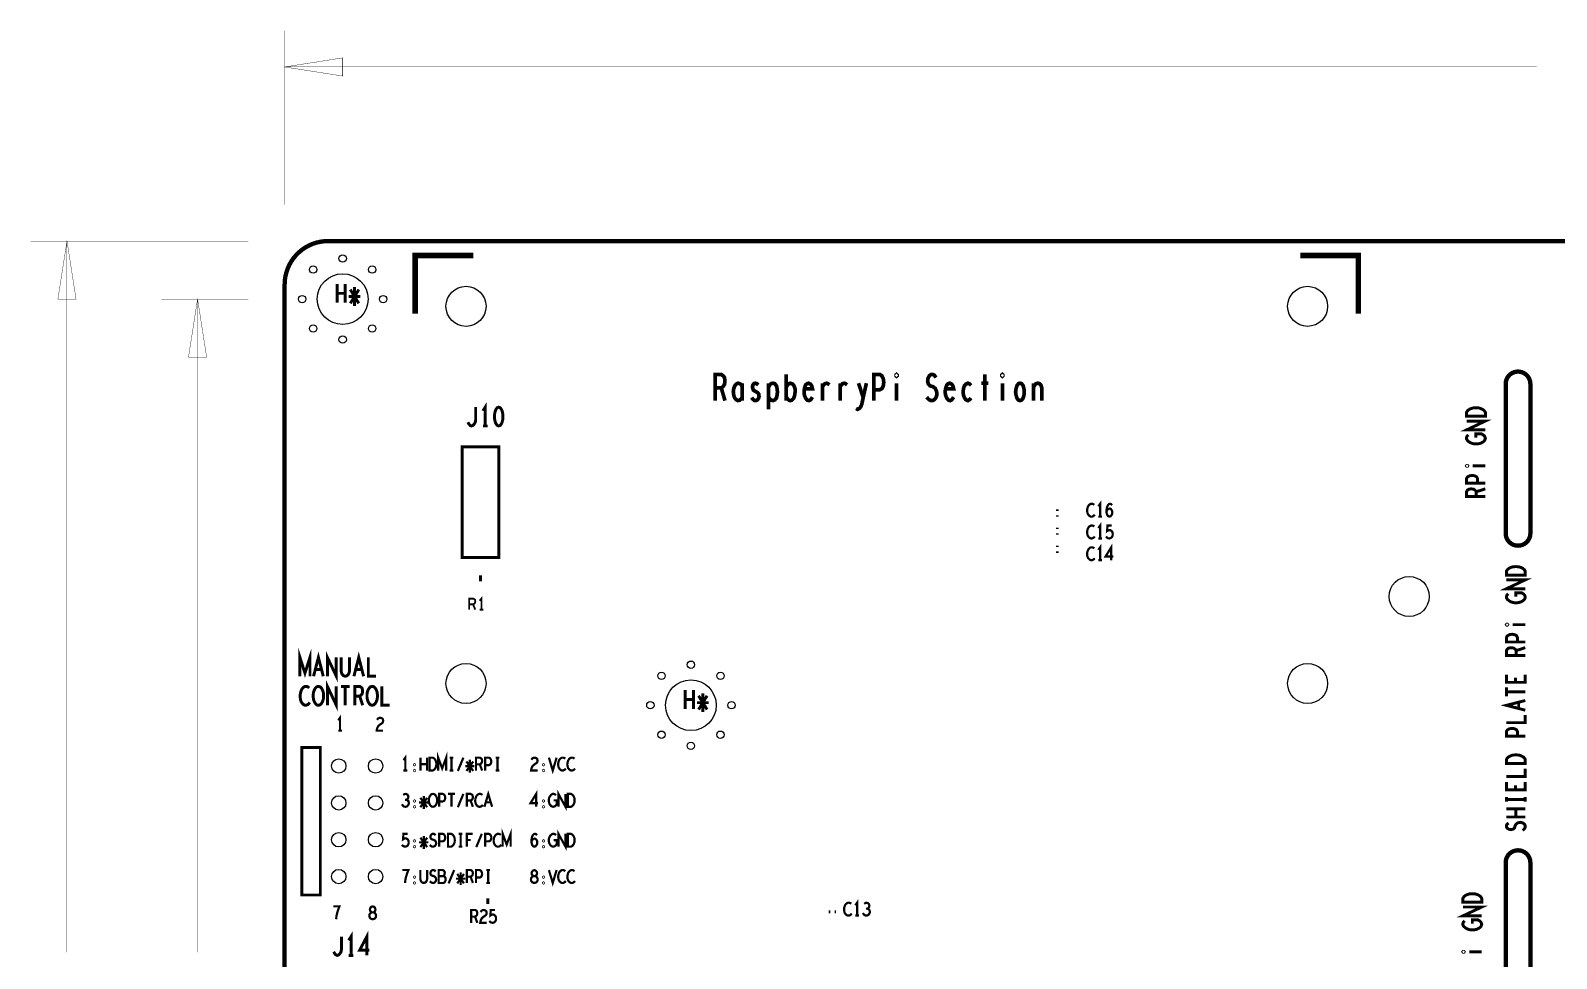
# Model space of a CAD drawing. Extents: x -18 to 278, y -8 to 113.
# Drawn here: x -17.5 to 87.7, y 48.5 to 112.5 of the extents above; entities that cross this region are included whole.
import ezdxf

# ---------------------------------------------------------------- set-up
doc = ezdxf.new("R2010")
doc.units = 0
doc.layers.get('0').update_dxf_attribs({"linetype": 'CONTINUOUS'})
for name, color, linetype in [('BOARD_ART', 7, 'CONTINUOUS'), ('DIMENSION_ART', 2, 'CONTINUOUS'), ('SILK_TOP_ART', 10, 'CONTINUOUS'), ('STATIONPIPRO-1-2_DRL', 12, 'CONTINUOUS')]:
    doc.layers.add(name, color=color, linetype=linetype)

# ---------------------------------------------------------------- blocks, each defined once
blk = doc.blocks.new('ROUND_64')
blk.add_circle((0, 0), 0.254)
blk = doc.blocks.new('ROUND_80')
blk.add_circle((0, 0), 0.495)
blk = doc.blocks.new('ROUND_82')
blk.add_circle((0, 0), 1.75)
blk = doc.blocks.new('ROUND_7')
blk.add_circle((0, 0), 1.38)

msp = doc.modelspace()

# ---------------------------------------------------------------- linework, layer by layer
at = {"layer": 'BOARD_ART', "const_width": 0.3}
for points in [[(3, 98, 0.4142136), (0, 95)], [(85, 89, 0.4142136), (84.15, 88.15)], [(85.85, 88.15, 0.4142136), (85, 89)], [(84.15, 77.85, 0.4142136), (85, 77)], [(85, 77, 0.4142136), (85.85, 77.85)], [(85, 56, 0.4142136), (84.15, 55.15)], [(85.85, 55.15, 0.4142136), (85, 56)]]:
    msp.add_lwpolyline(points, format="xyb", dxfattribs=at)
for points in [[(184, 98), (3, 98)], [(0, 95), (0, 3)], [(84.15, 88.15), (84.15, 77.85)], [(85.85, 77.85), (85.85, 88.15)], [(84.15, 55.15), (84.15, 44.85)], [(85.85, 44.85), (85.85, 55.15)]]:
    msp.add_lwpolyline(points, dxfattribs=at)
at = {"layer": 'DIMENSION_ART', "const_width": 0.0254}
for points in [[(0, 100.5), (0, 112.5)], [(4, 110.625), (0, 110), (4, 109.375), (4, 110.625)], [(86.2881, 110), (0, 110)], [(-2.5, 98), (-17.5, 98)], [(-14.375, 94), (-15, 98), (-15.625, 94), (-14.375, 94)], [(-15, 48.9687), (-15, 98)], [(-2.5, 94), (-8.5, 94)], [(-5.375, 90), (-6, 94), (-6.625, 90), (-5.375, 90)], [(-6, 48.9687), (-6, 94)]]:
    msp.add_lwpolyline(points, dxfattribs=at)
at = {"layer": 'SILK_TOP_ART'}
for points, const_width in [([(13, 97), (9, 97), (9, 93)], 0.38), ([(74, 93), (74, 97), (70, 97)], 0.38), ([(3.612, 93.746), (3.612, 95.046)], 0.2032), ([(4.172, 95.046), (4.172, 93.746)], 0.2032), ([(4.5257, 93.7027), (5.1123, 94.656)], 0.2032), ([(5.1123, 93.7027), (4.5257, 94.656)], 0.2032), ([(4.819, 94.8293), (4.819, 93.5293)], 0.2032), ([(4.172, 94.396), (3.612, 94.396)], 0.2032), ([(4.419, 94.1793), (5.219, 94.1793)], 0.2032), ([(29.6693, 87), (29.6693, 88.8), (30.0927, 88.8), (30.2281, 88.71), (30.3128, 88.59), (30.3467, 88.35), (30.3128, 88.11), (30.2112, 87.96), (30.0927, 87.87), (29.6693, 87.87)], 0.254), ([(34.5672, 87), (34.5672, 88.8)], 0.254), ([(40.6133, 87), (40.6133, 88.8), (41.0197, 88.8), (41.1552, 88.71), (41.2568, 88.5), (41.2907, 88.26), (41.2568, 88.02), (41.1721, 87.84), (41.0197, 87.7499), (40.6133, 87.7499)], 0.254), ([(42.168, 88.68), (42.1341, 88.71), (42.1341, 88.77), (42.168, 88.8), (42.2019, 88.77), (42.2019, 88.71), (42.168, 88.68)], 0.254), ([(44.2444, 87.2399), (44.3799, 87.09), (44.5323, 87), (44.6677, 87), (44.8032, 87.09), (44.9048, 87.2399), (44.9556, 87.45), (44.9217, 87.66), (44.8371, 87.84), (44.6847, 87.96), (44.4815, 88.02), (44.3629, 88.14), (44.3121, 88.35), (44.346, 88.56), (44.4307, 88.71), (44.5492, 88.8), (44.6677, 88.8), (44.7863, 88.74), (44.8879, 88.59)], 0.254), ([(48.248, 88.8), (48.248, 87)], 0.254), ([(49.464, 88.68), (49.4301, 88.71), (49.4301, 88.77), (49.464, 88.8), (49.4979, 88.77), (49.4979, 88.71), (49.464, 88.68)], 0.254), ([(30.0927, 87.87), (30.3467, 87)], 0.254), ([(31.5288, 87.99), (31.4611, 88.11), (31.3595, 88.17), (31.2409, 88.2), (31.1224, 88.14), (31.0208, 88.02), (30.953, 87.84), (30.9192, 87.6), (30.953, 87.36), (31.0208, 87.18), (31.1224, 87.06), (31.2409, 87), (31.3595, 87.03), (31.4611, 87.12), (31.5288, 87.2399)], 0.254), ([(31.5288, 87), (31.5288, 88.2)], 0.254), ([(32.186, 87.21), (32.2707, 87.09), (32.3892, 87), (32.4908, 87), (32.5924, 87.06), (32.6601, 87.15), (32.694, 87.2699), (32.6771, 87.45), (32.6093, 87.54), (32.3045, 87.72), (32.2368, 87.93), (32.2707, 88.08), (32.3384, 88.17), (32.44, 88.2), (32.5416, 88.17), (32.6432, 88.08)], 0.254), ([(33.3512, 87.93), (33.4359, 88.08), (33.5205, 88.17), (33.656, 88.2), (33.7745, 88.17), (33.8931, 88.02), (33.9439, 87.81), (33.9608, 87.6), (33.9439, 87.39), (33.8931, 87.18), (33.7915, 87.06), (33.656, 87), (33.5375, 87.03), (33.4189, 87.12), (33.3512, 87.2399)], 0.254), ([(33.3512, 86.4), (33.3512, 88.2)], 0.254), ([(34.5672, 87.9), (34.6519, 88.08), (34.7535, 88.17), (34.8551, 88.2), (35.0075, 88.14), (35.1091, 88.02), (35.1768, 87.81), (35.1768, 87.57), (35.1429, 87.33), (35.0752, 87.15), (34.9567, 87.03), (34.8551, 87), (34.7535, 87.03), (34.6519, 87.12), (34.5672, 87.2699)], 0.254), ([(35.834, 87.81), (36.3759, 87.81), (36.3251, 88.02), (36.2404, 88.14), (36.1219, 88.2), (36.0033, 88.17), (35.9017, 88.08), (35.834, 87.87), (35.8001, 87.69), (35.8001, 87.51), (35.834, 87.33), (35.9187, 87.15), (36.0203, 87.03), (36.1388, 87), (36.2573, 87.06), (36.3759, 87.2399)], 0.254), ([(37.0669, 87.96), (37.1516, 88.08), (37.2363, 88.17), (37.3548, 88.2), (37.4395, 88.17), (37.5411, 88.08)], 0.254), ([(37.0669, 87), (37.0669, 88.2)], 0.254), ([(38.2829, 87.96), (38.3676, 88.08), (38.4523, 88.17), (38.5708, 88.2), (38.6555, 88.17), (38.7571, 88.08)], 0.254), ([(38.2829, 87), (38.2829, 88.2)], 0.254), ([(39.3804, 86.46), (39.482, 86.4), (39.6175, 86.46), (39.7021, 86.58), (39.7699, 86.73), (39.8715, 87.21), (40.0916, 88.2)], 0.254), ([(39.5497, 88.2), (39.8715, 87.21)], 0.254), ([(42.168, 88.2), (42.168, 87)], 0.254), ([(45.562, 87.81), (46.1039, 87.81), (46.0531, 88.02), (45.9684, 88.14), (45.8499, 88.2), (45.7313, 88.17), (45.6297, 88.08), (45.562, 87.87), (45.5281, 87.69), (45.5281, 87.51), (45.562, 87.33), (45.6467, 87.15), (45.7483, 87.03), (45.8668, 87), (45.9853, 87.06), (46.1039, 87.2399)], 0.254), ([(47.3029, 88.05), (47.1844, 88.17), (47.0828, 88.2), (46.9473, 88.14), (46.8457, 88.02), (46.778, 87.81), (46.761, 87.6), (46.778, 87.39), (46.8457, 87.21), (46.9473, 87.06), (47.0828, 87), (47.2013, 87.06), (47.3029, 87.18)], 0.254), ([(48.0109, 88.2), (48.4851, 88.2)], 0.254), ([(49.464, 88.2), (49.464, 87)], 0.254), ([(50.68, 87), (50.5784, 87.03), (50.4768, 87.15), (50.409, 87.36), (50.3752, 87.6), (50.409, 87.84), (50.4768, 88.05), (50.5784, 88.17), (50.68, 88.2), (50.7816, 88.17), (50.8832, 88.05), (50.9509, 87.84), (50.9679, 87.6), (50.9509, 87.36), (50.8832, 87.15), (50.7816, 87.03), (50.68, 87)], 0.254), ([(51.6081, 87.9), (51.6759, 88.05), (51.7775, 88.17), (51.9129, 88.2), (52.0315, 88.17), (52.1331, 88.05), (52.1839, 87.84), (52.1839, 87)], 0.254), ([(51.6081, 87), (51.6081, 88.2)], 0.254), ([(12.6333, 85.51), (12.7, 85.38), (12.78, 85.2933), (12.8733, 85.25), (12.98, 85.2933), (13.06, 85.38), (13.14, 85.51), (13.1667, 85.6833), (13.1667, 86.55)], 0.2032), ([(13.827, 85.25), (13.827, 86.55), (13.667, 86.29)], 0.2032), ([(14.754, 86.55), (14.6473, 86.5067), (14.5673, 86.3983), (14.514, 86.2684), (14.474, 86.095), (14.4607, 85.9), (14.474, 85.705), (14.514, 85.5316), (14.5673, 85.4016), (14.6473, 85.2933), (14.754, 85.25), (14.8607, 85.2933), (14.9407, 85.4016), (14.994, 85.5316), (15.034, 85.705), (15.0473, 85.9), (15.034, 86.095), (14.994, 86.2684), (14.9407, 86.3983), (14.8607, 86.5067), (14.754, 86.55)], 0.2032), ([(82.75, 85.9187), (81.45, 85.9187), (81.45, 86.1853), (81.515, 86.292), (81.6017, 86.372), (81.7316, 86.4387), (81.8834, 86.492), (82.1, 86.5053), (82.3167, 86.492), (82.4684, 86.4387), (82.5984, 86.372), (82.685, 86.292), (82.75, 86.1853), (82.75, 85.9187)], 0.2032), ([(13.667, 85.25), (13.987, 85.25)], 0.2032), ([(82.75, 84.9783), (81.45, 84.9783), (82.75, 85.5917), (81.45, 85.5917)], 0.2032), ([(82.1, 84.438), (82.1, 84.7047), (82.49, 84.7047), (82.62, 84.6247), (82.7067, 84.5313), (82.75, 84.398), (82.7067, 84.2647), (82.62, 84.1713), (82.49, 84.0913), (82.3383, 84.038), (82.165, 84.0113), (82.0133, 84.0113), (81.8834, 84.038), (81.7316, 84.0913), (81.6017, 84.1713), (81.515, 84.2513), (81.45, 84.358), (81.45, 84.4513), (81.4933, 84.558), (81.58, 84.638)], 0.2032), ([(12.23, 76.19), (14.77, 76.19), (14.77, 83.81), (12.23, 83.81), (12.23, 76.19)], 0.2032), ([(81.5367, 82.504), (81.515, 82.4773), (81.4717, 82.4773), (81.45, 82.504), (81.4717, 82.5307), (81.515, 82.5307), (81.5367, 82.504)], 0.2032), ([(81.8834, 82.504), (82.75, 82.504)], 0.2032), ([(82.75, 81.3103), (81.45, 81.3103), (81.45, 81.6303), (81.515, 81.737), (81.6667, 81.817), (81.84, 81.8437), (82.0133, 81.817), (82.1433, 81.7503), (82.2084, 81.6303), (82.2084, 81.3103)], 0.2032), ([(82.75, 80.3833), (81.45, 80.3833), (81.45, 80.7167), (81.515, 80.8233), (81.6017, 80.89), (81.775, 80.9167), (81.9483, 80.89), (82.0567, 80.81), (82.1217, 80.7167), (82.1217, 80.3833)], 0.2032), ([(82.1217, 80.7167), (82.75, 80.9167)], 0.2032), ([(55.8003, 79.8149), (55.7368, 79.8594), (55.6628, 79.889), (55.5781, 79.889), (55.4828, 79.8445), (55.4088, 79.7705), (55.3558, 79.6816), (55.3135, 79.5334), (55.3029, 79.4), (55.3241, 79.2667), (55.3558, 79.1778), (55.4193, 79.0889), (55.4934, 79.0296), (55.5675, 79), (55.6416, 79), (55.7157, 79.0296), (55.7792, 79.0741), (55.8321, 79.1333)], 0.1524), ([(56.2025, 79), (56.2025, 79.889), (56.0755, 79.7112)], 0.1524), ([(56.6364, 79.3704), (56.7105, 79.4741), (56.774, 79.5334), (56.8587, 79.563), (56.9328, 79.5334), (56.9857, 79.4741), (57.028, 79.3852), (57.0386, 79.2815), (57.028, 79.1926), (56.9857, 79.1037), (56.9222, 79.0296), (56.8481, 79), (56.7634, 79.0296), (56.6893, 79.1185), (56.647, 79.2519), (56.6364, 79.4), (56.6576, 79.5926), (56.6893, 79.6964), (56.7422, 79.8001), (56.8163, 79.8742), (56.8904, 79.889), (56.9645, 79.8594), (57.0174, 79.7853)], 0.1524), ([(53.25, 79.4), (53.25, 79.5)], 0.2032), ([(53.25, 79), (53.25, 79.1)], 0.2032), ([(56.0755, 79), (56.3295, 79)], 0.1524), ([(53.25, 78.15), (53.25, 78.25)], 0.2032), ([(53.25, 77.75), (53.25, 77.85)], 0.2032), ([(55.8003, 78.3149), (55.7368, 78.3594), (55.6628, 78.389), (55.5781, 78.389), (55.4828, 78.3445), (55.4088, 78.2705), (55.3558, 78.1816), (55.3135, 78.0334), (55.3029, 77.9), (55.3241, 77.7667), (55.3558, 77.6778), (55.4193, 77.5889), (55.4934, 77.5296), (55.5675, 77.5), (55.6416, 77.5), (55.7157, 77.5296), (55.7792, 77.5741), (55.8321, 77.6333)], 0.1524), ([(56.2025, 77.5), (56.2025, 78.389), (56.0755, 78.2112)], 0.1524), ([(56.6047, 77.6333), (56.6682, 77.5593), (56.7422, 77.5148), (56.8375, 77.5), (56.9328, 77.5296), (57.0068, 77.5889), (57.0598, 77.6926), (57.0703, 77.8111), (57.0492, 77.9297), (56.9962, 78.0038), (56.9222, 78.063), (56.8481, 78.0778), (56.774, 78.063), (56.6788, 78.0038), (56.7105, 78.389), (56.9962, 78.389)], 0.1524), ([(53.25, 76.9), (53.25, 77)], 0.2032), ([(55.8003, 76.8149), (55.7368, 76.8594), (55.6628, 76.889), (55.5781, 76.889), (55.4828, 76.8445), (55.4088, 76.7705), (55.3558, 76.6816), (55.3135, 76.5334), (55.3029, 76.4), (55.3241, 76.2667), (55.3558, 76.1778), (55.4193, 76.0889), (55.4934, 76.0296), (55.5675, 76), (55.6416, 76), (55.7157, 76.0296), (55.7792, 76.0741), (55.8321, 76.1333)], 0.1524), ([(56.0755, 77.5), (56.3295, 77.5)], 0.1524), ([(56.2025, 76), (56.2025, 76.889), (56.0755, 76.7112)], 0.1524), ([(56.9645, 76), (56.9645, 76.889), (56.5729, 76.2519), (57.1021, 76.2519)], 0.1524), ([(53.25, 76.5), (53.25, 76.6)], 0.2032), ([(56.0755, 76), (56.3295, 76)], 0.1524), ([(13.5, 74.95), (13.5, 74.55)], 0.2032), ([(85.5, 74.0293), (84.2, 74.0293), (85.5, 74.6427), (84.2, 74.6427)], 0.2032), ([(85.5, 74.9697), (84.2, 74.9697), (84.2, 75.2363), (84.265, 75.343), (84.3517, 75.423), (84.4816, 75.4897), (84.6334, 75.543), (84.85, 75.5563), (85.0667, 75.543), (85.2184, 75.4897), (85.3484, 75.423), (85.435, 75.343), (85.5, 75.2363), (85.5, 74.9697)], 0.2032), ([(84.85, 73.489), (84.85, 73.7557), (85.24, 73.7557), (85.37, 73.6757), (85.4567, 73.5823), (85.5, 73.449), (85.4567, 73.3157), (85.37, 73.2223), (85.24, 73.1423), (85.0883, 73.089), (84.915, 73.0623), (84.7633, 73.0623), (84.6334, 73.089), (84.4816, 73.1423), (84.3517, 73.2223), (84.265, 73.3023), (84.2, 73.409), (84.2, 73.5023), (84.2433, 73.609), (84.33, 73.689)], 0.2032), ([(12.7168, 72.591), (12.7168, 73.353), (12.9814, 73.353), (13.0661, 73.3149), (13.119, 73.2641), (13.1402, 73.1625), (13.119, 73.0609), (13.0555, 72.9974), (12.9814, 72.9593), (12.7168, 72.9593)], 0.127), ([(12.9814, 72.9593), (13.1402, 72.591)], 0.127), ([(13.5635, 72.591), (13.5635, 73.353), (13.4365, 73.2006)], 0.127), ([(13.4365, 72.591), (13.6905, 72.591)], 0.127), ([(84.2867, 71.555), (84.265, 71.5283), (84.2217, 71.5283), (84.2, 71.555), (84.2217, 71.5817), (84.265, 71.5817), (84.2867, 71.555)], 0.2032), ([(84.6334, 71.555), (85.5, 71.555)], 0.2032), ([(85.5, 70.3613), (84.2, 70.3613), (84.2, 70.6813), (84.265, 70.788), (84.4167, 70.868), (84.59, 70.8947), (84.7633, 70.868), (84.8933, 70.8013), (84.9584, 70.6813), (84.9584, 70.3613)], 0.2032), ([(1.0533, 68), (1.0533, 69.3), (1.4, 68.2167), (1.7467, 69.3), (1.7467, 68)], 0.2032), ([(1.9937, 68), (2.327, 69.3), (2.6603, 68)], 0.2032), ([(2.9473, 68), (2.9473, 69.3), (3.5607, 68), (3.5607, 69.3)], 0.2032), ([(4.7747, 68), (5.108, 69.3), (5.4413, 68)], 0.2032), ([(85.5, 69.4343), (84.2, 69.4343), (84.2, 69.7677), (84.265, 69.8743), (84.3517, 69.941), (84.525, 69.9677), (84.6983, 69.941), (84.8067, 69.861), (84.8717, 69.7677), (84.8717, 69.4343)], 0.2032), ([(84.8717, 69.7677), (85.5, 69.9677)], 0.2032), ([(2.5403, 68.455), (2.1137, 68.455)], 0.2032), ([(3.8877, 69.3), (3.8877, 68.3683), (3.941, 68.1733), (4.0477, 68.0433), (4.181, 68), (4.3143, 68.0433), (4.421, 68.1733), (4.4743, 68.3683), (4.4743, 69.3)], 0.2032), ([(5.3213, 68.455), (4.8947, 68.455)], 0.2032), ([(5.7683, 69.3), (5.7683, 68), (6.3017, 68)], 0.2032), ([(1.6933, 67.1917), (1.6133, 67.2567), (1.52, 67.3), (1.4133, 67.3), (1.2933, 67.235), (1.2, 67.1267), (1.1333, 66.9967), (1.08, 66.78), (1.0667, 66.585), (1.0933, 66.39), (1.1333, 66.26), (1.2133, 66.13), (1.3067, 66.0433), (1.4, 66), (1.4933, 66), (1.5867, 66.0433), (1.6667, 66.1083), (1.7333, 66.195)], 0.2032), ([(2.327, 66), (2.2203, 66.0217), (2.127, 66.1083), (2.047, 66.2383), (1.9937, 66.39), (1.967, 66.5633), (1.967, 66.7367), (1.9937, 66.91), (2.047, 67.0617), (2.127, 67.1917), (2.2203, 67.2783), (2.327, 67.3), (2.4337, 67.2783), (2.527, 67.1917), (2.607, 67.0617), (2.6603, 66.91), (2.687, 66.7367), (2.687, 66.5633), (2.6603, 66.39), (2.607, 66.2383), (2.527, 66.1083), (2.4337, 66.0217), (2.327, 66)], 0.2032), ([(2.9473, 66), (2.9473, 67.3), (3.5607, 66), (3.5607, 67.3)], 0.2032), ([(3.8743, 67.3), (4.4877, 67.3)], 0.2032), ([(4.181, 67.3), (4.181, 66)], 0.2032), ([(4.8413, 66), (4.8413, 67.3), (5.1747, 67.3), (5.2813, 67.235), (5.348, 67.1483), (5.3747, 66.975), (5.348, 66.8017), (5.268, 66.6933), (5.1747, 66.6283), (4.8413, 66.6283)], 0.2032), ([(6.035, 66), (5.9283, 66.0217), (5.835, 66.1083), (5.755, 66.2383), (5.7017, 66.39), (5.675, 66.5633), (5.675, 66.7367), (5.7017, 66.91), (5.755, 67.0617), (5.835, 67.1917), (5.9283, 67.2783), (6.035, 67.3), (6.1417, 67.2783), (6.235, 67.1917), (6.315, 67.0617), (6.3683, 66.91), (6.395, 66.7367), (6.395, 66.5633), (6.3683, 66.39), (6.315, 66.2383), (6.235, 66.1083), (6.1417, 66.0217), (6.035, 66)], 0.2032), ([(6.6953, 67.3), (6.6953, 66), (7.2287, 66)], 0.2032), ([(85.5, 68.1137), (85.5, 67.5803), (84.2, 67.5803), (84.2, 68.1137)], 0.2032), ([(84.2, 66.6133), (84.2, 67.2267)], 0.2032), ([(84.8283, 67.9003), (84.8283, 67.5803)], 0.2032), ([(5.1747, 66.6283), (5.3747, 66)], 0.2032), ([(27.612, 65.746), (27.612, 67.046)], 0.2032), ([(28.172, 66.396), (27.612, 66.396)], 0.2032), ([(28.172, 67.046), (28.172, 65.746)], 0.2032), ([(28.419, 66.1793), (29.219, 66.1793)], 0.2032), ([(28.5257, 65.7027), (29.1123, 66.656)], 0.2032), ([(29.1123, 65.7027), (28.5257, 66.656)], 0.2032), ([(28.819, 66.8293), (28.819, 65.5293)], 0.2032), ([(85.5, 65.6597), (84.2, 65.993), (85.5, 66.3263)], 0.2032), ([(84.2, 66.92), (85.5, 66.92)], 0.2032), ([(85.045, 66.2063), (85.045, 65.7797)], 0.2032), ([(3.8175, 64.25), (3.8175, 65.139), (3.6905, 64.9612)], 0.1524), ([(6.3664, 64.9908), (6.4299, 65.0797), (6.504, 65.1242), (6.5887, 65.139), (6.6945, 65.1094), (6.7686, 65.0353), (6.7898, 64.9464), (6.7792, 64.8575), (6.7368, 64.7834), (6.5252, 64.6352), (6.4299, 64.5315), (6.3664, 64.3833), (6.3452, 64.25), (6.7898, 64.25)], 0.1524), ([(84.2, 64.7993), (85.5, 64.7993), (85.5, 65.3327)], 0.2032), ([(3.6905, 64.25), (3.9445, 64.25)], 0.1524), ([(85.5, 63.8723), (84.2, 63.8723), (84.2, 64.1923), (84.265, 64.299), (84.4167, 64.379), (84.59, 64.4057), (84.7633, 64.379), (84.8933, 64.3123), (84.9584, 64.1923), (84.9584, 63.8723)], 0.2032), ([(1.19, 52.92), (2.46, 52.92), (2.46, 63.08), (1.19, 63.08), (1.19, 52.92)], 0.2032), ([(8.3175, 61.5), (8.3175, 62.389), (8.1905, 62.2112)], 0.1524), ([(9.3652, 61.5), (9.3652, 62.389)], 0.1524), ([(9.8098, 62.389), (9.8098, 61.5)], 0.1524), ([(9.9897, 61.5), (9.9897, 62.389), (10.2013, 62.389), (10.286, 62.3445), (10.3495, 62.2853), (10.4024, 62.1964), (10.4448, 62.0926), (10.4553, 61.9445), (10.4448, 61.7963), (10.4024, 61.6926), (10.3495, 61.6037), (10.286, 61.5444), (10.2013, 61.5), (9.9897, 61.5)], 0.1524), ([(10.5823, 61.5), (10.5823, 62.389), (10.8575, 61.6482), (11.1327, 62.389), (11.1327, 61.5)], 0.1524), ([(11.3655, 62.389), (11.6195, 62.389)], 0.1524), ([(11.4925, 62.389), (11.4925, 61.5)], 0.1524), ([(11.937, 61.4704), (12.318, 62.389)], 0.1524), ([(12.5297, 61.4704), (12.9953, 62.1223)], 0.1524), ([(12.9953, 61.4704), (12.5297, 62.1223)], 0.1524), ([(12.7625, 62.2408), (12.7625, 61.3518)], 0.1524), ([(13.1858, 61.5), (13.1858, 62.389), (13.4504, 62.389), (13.5351, 62.3445), (13.588, 62.2853), (13.6092, 62.1667), (13.588, 62.0482), (13.5245, 61.9741), (13.4504, 61.9297), (13.1858, 61.9297)], 0.1524), ([(13.8208, 61.5), (13.8208, 62.389), (14.0748, 62.389), (14.1595, 62.3445), (14.223, 62.2408), (14.2442, 62.1223), (14.223, 62.0038), (14.1701, 61.9149), (14.0748, 61.8704), (13.8208, 61.8704)], 0.1524), ([(14.5405, 62.389), (14.7945, 62.389)], 0.1524), ([(14.6675, 62.389), (14.6675, 61.5)], 0.1524), ([(17.0064, 62.2408), (17.0699, 62.3297), (17.144, 62.3742), (17.2287, 62.389), (17.3345, 62.3594), (17.4086, 62.2853), (17.4298, 62.1964), (17.4192, 62.1075), (17.3768, 62.0334), (17.1652, 61.8852), (17.0699, 61.7815), (17.0064, 61.6333), (16.9852, 61.5), (17.4298, 61.5)], 0.1524), ([(18.2129, 62.389), (18.4775, 61.5), (18.7421, 62.389)], 0.1524), ([(19.3453, 62.3149), (19.2818, 62.3594), (19.2078, 62.389), (19.1231, 62.389), (19.0278, 62.3445), (18.9538, 62.2705), (18.9008, 62.1816), (18.8585, 62.0334), (18.8479, 61.9), (18.8691, 61.7667), (18.9008, 61.6778), (18.9643, 61.5889), (19.0384, 61.5296), (19.1125, 61.5), (19.1866, 61.5), (19.2607, 61.5296), (19.3242, 61.5741), (19.3771, 61.6333)], 0.1524), ([(19.9803, 62.3149), (19.9168, 62.3594), (19.8428, 62.389), (19.7581, 62.389), (19.6628, 62.3445), (19.5888, 62.2705), (19.5358, 62.1816), (19.4935, 62.0334), (19.4829, 61.9), (19.5041, 61.7667), (19.5358, 61.6778), (19.5993, 61.5889), (19.6734, 61.5296), (19.7475, 61.5), (19.8216, 61.5), (19.8957, 61.5296), (19.9592, 61.5741), (20.0121, 61.6333)], 0.1524), ([(85.5, 61.9917), (84.2, 61.9917), (84.2, 62.2583), (84.265, 62.365), (84.3517, 62.445), (84.4816, 62.5117), (84.6334, 62.565), (84.85, 62.5783), (85.0667, 62.565), (85.2184, 62.5117), (85.3484, 62.445), (85.435, 62.365), (85.5, 62.2583), (85.5, 61.9917)], 0.2032), ([(8.1905, 61.5), (8.4445, 61.5)], 0.1524), ([(8.9525, 61.8704), (8.9313, 61.8852), (8.9313, 61.9149), (8.9525, 61.9297), (8.9737, 61.9149), (8.9737, 61.8852), (8.9525, 61.8704)], 0.1524), ([(8.9525, 61.4704), (8.9313, 61.4852), (8.9313, 61.5148), (8.9525, 61.5296), (8.9737, 61.5148), (8.9737, 61.4852), (8.9525, 61.4704)], 0.1524), ([(9.8098, 61.9445), (9.3652, 61.9445)], 0.1524), ([(11.3655, 61.5), (11.6195, 61.5)], 0.1524), ([(12.445, 61.7963), (13.08, 61.7963)], 0.1524), ([(13.4504, 61.9297), (13.6092, 61.5)], 0.1524), ([(14.5405, 61.5), (14.7945, 61.5)], 0.1524), ([(17.8425, 61.8704), (17.8213, 61.8852), (17.8213, 61.9149), (17.8425, 61.9297), (17.8637, 61.9149), (17.8637, 61.8852), (17.8425, 61.8704)], 0.1524), ([(17.8425, 61.4704), (17.8213, 61.4852), (17.8213, 61.5148), (17.8425, 61.5296), (17.8637, 61.5148), (17.8637, 61.4852), (17.8425, 61.4704)], 0.1524), ([(84.2, 61.0913), (85.5, 61.0913), (85.5, 61.6247)], 0.2032), ([(8.3916, 59.4741), (8.4551, 59.5186), (8.508, 59.5926), (8.5292, 59.6816), (8.508, 59.7705), (8.4551, 59.8445), (8.3598, 59.889), (8.2646, 59.8742), (8.1693, 59.8149)], 0.1524), ([(10.2225, 59), (10.1378, 59.0148), (10.0638, 59.0741), (10.0002, 59.163), (9.9579, 59.2667), (9.9367, 59.3852), (9.9367, 59.5038), (9.9579, 59.6223), (10.0002, 59.726), (10.0638, 59.8149), (10.1378, 59.8742), (10.2225, 59.889), (10.3072, 59.8742), (10.3812, 59.8149), (10.4448, 59.726), (10.4871, 59.6223), (10.5083, 59.5038), (10.5083, 59.3852), (10.4871, 59.2667), (10.4448, 59.163), (10.3812, 59.0741), (10.3072, 59.0148), (10.2225, 59)], 0.1524), ([(10.6458, 59), (10.6458, 59.889), (10.8998, 59.889), (10.9845, 59.8445), (11.048, 59.7408), (11.0692, 59.6223), (11.048, 59.5038), (10.9951, 59.4149), (10.8998, 59.3704), (10.6458, 59.3704)], 0.1524), ([(11.2491, 59.889), (11.7359, 59.889)], 0.1524), ([(11.4925, 59.889), (11.4925, 59)], 0.1524), ([(11.937, 58.9704), (12.318, 59.889)], 0.1524), ([(12.5508, 59), (12.5508, 59.889), (12.8154, 59.889), (12.9001, 59.8445), (12.953, 59.7853), (12.9742, 59.6667), (12.953, 59.5482), (12.8895, 59.4741), (12.8154, 59.4297), (12.5508, 59.4297)], 0.1524), ([(13.6303, 59.8149), (13.5668, 59.8594), (13.4928, 59.889), (13.4081, 59.889), (13.3128, 59.8445), (13.2388, 59.7705), (13.1858, 59.6816), (13.1435, 59.5334), (13.1329, 59.4), (13.1541, 59.2667), (13.1858, 59.1778), (13.2493, 59.0889), (13.3234, 59.0296), (13.3975, 59), (13.4716, 59), (13.5457, 59.0296), (13.6092, 59.0741), (13.6621, 59.1333)], 0.1524), ([(13.7679, 59), (14.0325, 59.889), (14.2971, 59)], 0.1524), ([(17.3345, 59), (17.3345, 59.889), (16.9429, 59.2519), (17.4721, 59.2519)], 0.1524), ([(18.541, 59.4445), (18.7527, 59.4445), (18.7527, 59.1778), (18.6892, 59.0889), (18.6151, 59.0296), (18.5093, 59), (18.4034, 59.0296), (18.3293, 59.0889), (18.2658, 59.1778), (18.2235, 59.2815), (18.2023, 59.4), (18.2023, 59.5038), (18.2235, 59.5926), (18.2658, 59.6964), (18.3293, 59.7853), (18.3928, 59.8445), (18.4775, 59.889), (18.5516, 59.889), (18.6362, 59.8594), (18.6998, 59.8001)], 0.1524), ([(18.8691, 59), (18.8691, 59.889), (19.3559, 59), (19.3559, 59.889)], 0.1524), ([(19.5147, 59), (19.5147, 59.889), (19.7263, 59.889), (19.811, 59.8445), (19.8745, 59.7853), (19.9274, 59.6964), (19.9698, 59.5926), (19.9803, 59.4445), (19.9698, 59.2963), (19.9274, 59.1926), (19.8745, 59.1037), (19.811, 59.0444), (19.7263, 59), (19.5147, 59)], 0.1524), ([(85.5, 60.6977), (85.5, 60.1643), (84.2, 60.1643), (84.2, 60.6977)], 0.2032), ([(84.8283, 60.4843), (84.8283, 60.1643)], 0.2032), ([(8.0847, 59.1778), (8.1482, 59.0741), (8.2328, 59.0148), (8.3281, 59), (8.4128, 59.0148), (8.4974, 59.0889), (8.5503, 59.1778), (8.5609, 59.2667), (8.5398, 59.3704), (8.4657, 59.4445), (8.3916, 59.4741), (8.2963, 59.4741)], 0.1524), ([(8.9525, 59.3704), (8.9313, 59.3852), (8.9313, 59.4149), (8.9525, 59.4297), (8.9737, 59.4149), (8.9737, 59.3852), (8.9525, 59.3704)], 0.1524), ([(8.9525, 58.9704), (8.9313, 58.9852), (8.9313, 59.0148), (8.9525, 59.0296), (8.9737, 59.0148), (8.9737, 58.9852), (8.9525, 58.9704)], 0.1524), ([(9.27, 59.2963), (9.905, 59.2963)], 0.1524), ([(9.3547, 58.9704), (9.8203, 59.6223)], 0.1524), ([(9.8203, 58.9704), (9.3547, 59.6223)], 0.1524), ([(9.5875, 59.7408), (9.5875, 58.8518)], 0.1524), ([(12.8154, 59.4297), (12.9742, 59)], 0.1524), ([(14.2018, 59.3111), (13.8632, 59.3111)], 0.1524), ([(17.8425, 59.3704), (17.8213, 59.3852), (17.8213, 59.4149), (17.8425, 59.4297), (17.8637, 59.4149), (17.8637, 59.3852), (17.8425, 59.3704)], 0.1524), ([(17.8425, 58.9704), (17.8213, 58.9852), (17.8213, 59.0148), (17.8425, 59.0296), (17.8637, 59.0148), (17.8637, 58.9852), (17.8425, 58.9704)], 0.1524), ([(84.2, 59.344), (84.2, 59.664)], 0.2032), ([(84.2, 59.504), (85.5, 59.504)], 0.2032), ([(84.2, 58.857), (85.5, 58.857)], 0.2032), ([(84.85, 58.857), (84.85, 58.297)], 0.2032), ([(85.5, 59.344), (85.5, 59.664)], 0.2032), ([(85.5, 58.297), (84.2, 58.297)], 0.2032), ([(85.3267, 57.37), (85.435, 57.4767), (85.5, 57.5967), (85.5, 57.7033), (85.435, 57.81), (85.3267, 57.89), (85.175, 57.93), (85.0234, 57.9033), (84.8933, 57.8367), (84.8067, 57.7167), (84.7633, 57.5567), (84.6767, 57.4633), (84.525, 57.4233), (84.3733, 57.45), (84.265, 57.5167), (84.2, 57.61), (84.2, 57.7033), (84.2433, 57.7967), (84.3517, 57.8767)], 0.2032), ([(8.0847, 56.3833), (8.1482, 56.3093), (8.2222, 56.2648), (8.3175, 56.25), (8.4128, 56.2796), (8.4868, 56.3389), (8.5398, 56.4426), (8.5503, 56.5611), (8.5292, 56.6797), (8.4762, 56.7538), (8.4022, 56.813), (8.3281, 56.8278), (8.254, 56.813), (8.1588, 56.7538), (8.1905, 57.139), (8.4762, 57.139)], 0.1524), ([(9.3547, 56.2204), (9.8203, 56.8723)], 0.1524), ([(9.8203, 56.2204), (9.3547, 56.8723)], 0.1524), ([(9.5875, 56.9908), (9.5875, 56.1018)], 0.1524), ([(10.0002, 56.3685), (10.0849, 56.2944), (10.1802, 56.25), (10.2648, 56.25), (10.3495, 56.2944), (10.413, 56.3685), (10.4448, 56.4723), (10.4236, 56.576), (10.3707, 56.6649), (10.2754, 56.7241), (10.1484, 56.7538), (10.0743, 56.813), (10.0426, 56.9167), (10.0638, 57.0205), (10.1167, 57.0945), (10.1907, 57.139), (10.2648, 57.139), (10.3389, 57.1094), (10.4024, 57.0353)], 0.1524), ([(10.6458, 56.25), (10.6458, 57.139), (10.8998, 57.139), (10.9845, 57.0945), (11.048, 56.9908), (11.0692, 56.8723), (11.048, 56.7538), (10.9951, 56.6649), (10.8998, 56.6204), (10.6458, 56.6204)], 0.1524), ([(11.2597, 56.25), (11.2597, 57.139), (11.4713, 57.139), (11.556, 57.0945), (11.6195, 57.0353), (11.6724, 56.9464), (11.7148, 56.8426), (11.7253, 56.6945), (11.7148, 56.5463), (11.6724, 56.4426), (11.6195, 56.3537), (11.556, 56.2944), (11.4713, 56.25), (11.2597, 56.25)], 0.1524), ([(12.0005, 57.139), (12.2545, 57.139)], 0.1524), ([(12.1275, 57.139), (12.1275, 56.25)], 0.1524), ([(12.5614, 56.25), (12.5614, 57.139), (12.9636, 57.139)], 0.1524), ([(13.207, 56.2204), (13.588, 57.139)], 0.1524), ([(13.8208, 56.25), (13.8208, 57.139), (14.0748, 57.139), (14.1595, 57.0945), (14.223, 56.9908), (14.2442, 56.8723), (14.223, 56.7538), (14.1701, 56.6649), (14.0748, 56.6204), (13.8208, 56.6204)], 0.1524), ([(14.9003, 57.0649), (14.8368, 57.1094), (14.7628, 57.139), (14.6781, 57.139), (14.5828, 57.0945), (14.5088, 57.0205), (14.4558, 56.9316), (14.4135, 56.7834), (14.4029, 56.65), (14.4241, 56.5167), (14.4558, 56.4278), (14.5193, 56.3389), (14.5934, 56.2796), (14.6675, 56.25), (14.7416, 56.25), (14.8157, 56.2796), (14.8792, 56.3241), (14.9321, 56.3833)], 0.1524), ([(15.0273, 56.25), (15.0273, 57.139), (15.3025, 56.3982), (15.5777, 57.139), (15.5777, 56.25)], 0.1524), ([(17.0064, 56.6204), (17.0805, 56.7241), (17.144, 56.7834), (17.2287, 56.813), (17.3028, 56.7834), (17.3557, 56.7241), (17.398, 56.6352), (17.4086, 56.5315), (17.398, 56.4426), (17.3557, 56.3537), (17.2922, 56.2796), (17.2181, 56.25), (17.1334, 56.2796), (17.0593, 56.3685), (17.017, 56.5019), (17.0064, 56.65), (17.0276, 56.8426), (17.0593, 56.9464), (17.1122, 57.0501), (17.1863, 57.1242), (17.2604, 57.139), (17.3345, 57.1094), (17.3874, 57.0353)], 0.1524), ([(18.541, 56.6945), (18.7527, 56.6945), (18.7527, 56.4278), (18.6892, 56.3389), (18.6151, 56.2796), (18.5093, 56.25), (18.4034, 56.2796), (18.3293, 56.3389), (18.2658, 56.4278), (18.2235, 56.5315), (18.2023, 56.65), (18.2023, 56.7538), (18.2235, 56.8426), (18.2658, 56.9464), (18.3293, 57.0353), (18.3928, 57.0945), (18.4775, 57.139), (18.5516, 57.139), (18.6362, 57.1094), (18.6998, 57.0501)], 0.1524), ([(18.8691, 56.25), (18.8691, 57.139), (19.3559, 56.25), (19.3559, 57.139)], 0.1524), ([(19.5147, 56.25), (19.5147, 57.139), (19.7263, 57.139), (19.811, 57.0945), (19.8745, 57.0353), (19.9274, 56.9464), (19.9698, 56.8426), (19.9803, 56.6945), (19.9698, 56.5463), (19.9274, 56.4426), (19.8745, 56.3537), (19.811, 56.2944), (19.7263, 56.25), (19.5147, 56.25)], 0.1524), ([(8.9525, 56.6204), (8.9313, 56.6352), (8.9313, 56.6649), (8.9525, 56.6797), (8.9737, 56.6649), (8.9737, 56.6352), (8.9525, 56.6204)], 0.1524), ([(8.9525, 56.2204), (8.9313, 56.2352), (8.9313, 56.2648), (8.9525, 56.2796), (8.9737, 56.2648), (8.9737, 56.2352), (8.9525, 56.2204)], 0.1524), ([(9.27, 56.5463), (9.905, 56.5463)], 0.1524), ([(12.0005, 56.25), (12.2545, 56.25)], 0.1524), ([(12.8154, 56.7093), (12.5614, 56.7093)], 0.1524), ([(17.8425, 56.6204), (17.8213, 56.6352), (17.8213, 56.6649), (17.8425, 56.6797), (17.8637, 56.6649), (17.8637, 56.6352), (17.8425, 56.6204)], 0.1524), ([(17.8425, 56.2204), (17.8213, 56.2352), (17.8213, 56.2648), (17.8425, 56.2796), (17.8637, 56.2648), (17.8637, 56.2352), (17.8425, 56.2204)], 0.1524), ([(8.2963, 53.75), (8.3175, 53.9426), (8.3493, 54.1056), (8.3916, 54.2538), (8.4445, 54.4167), (8.5292, 54.639), (8.1058, 54.639)], 0.1524), ([(9.3547, 54.639), (9.3547, 54.0019), (9.397, 53.8685), (9.4817, 53.7796), (9.5875, 53.75), (9.6933, 53.7796), (9.778, 53.8685), (9.8203, 54.0019), (9.8203, 54.639)], 0.1524), ([(10.0002, 53.8685), (10.0849, 53.7944), (10.1802, 53.75), (10.2648, 53.75), (10.3495, 53.7944), (10.413, 53.8685), (10.4448, 53.9723), (10.4236, 54.076), (10.3707, 54.1649), (10.2754, 54.2241), (10.1484, 54.2538), (10.0743, 54.313), (10.0426, 54.4167), (10.0638, 54.5205), (10.1167, 54.5945), (10.1907, 54.639), (10.2648, 54.639), (10.3389, 54.6094), (10.4024, 54.5353)], 0.1524), ([(10.9422, 54.2241), (10.9845, 54.2686), (11.0162, 54.3426), (11.0374, 54.4464), (11.0162, 54.5353), (10.9739, 54.5945), (10.8998, 54.639), (10.6141, 54.639), (10.6141, 53.75), (10.9633, 53.75), (11.0374, 53.8093), (11.0798, 53.8982), (11.1009, 54.0019), (11.0798, 54.1056), (11.0162, 54.1945), (10.9422, 54.2241), (10.6141, 54.2241)], 0.1524), ([(11.302, 53.7204), (11.683, 54.639)], 0.1524), ([(12.5508, 53.75), (12.5508, 54.639), (12.8154, 54.639), (12.9001, 54.5945), (12.953, 54.5353), (12.9742, 54.4167), (12.953, 54.2982), (12.8895, 54.2241), (12.8154, 54.1797), (12.5508, 54.1797)], 0.1524), ([(13.1858, 53.75), (13.1858, 54.639), (13.4398, 54.639), (13.5245, 54.5945), (13.588, 54.4908), (13.6092, 54.3723), (13.588, 54.2538), (13.5351, 54.1649), (13.4398, 54.1204), (13.1858, 54.1204)], 0.1524), ([(13.9055, 54.639), (14.1595, 54.639)], 0.1524), ([(14.0325, 54.639), (14.0325, 53.75)], 0.1524), ([(17.2075, 53.75), (17.2816, 53.7648), (17.3662, 53.8093), (17.4192, 53.8833), (17.4403, 53.9871), (17.4192, 54.0908), (17.3557, 54.1797), (17.2604, 54.2241), (17.1546, 54.2241), (17.0911, 54.2538), (17.0382, 54.3278), (17.017, 54.4316), (17.0488, 54.5353), (17.1228, 54.6094), (17.2075, 54.639), (17.2922, 54.6094), (17.3662, 54.5353), (17.398, 54.4316), (17.3768, 54.3278), (17.3239, 54.2538), (17.2604, 54.2241), (17.1546, 54.2241), (17.0593, 54.1797), (16.9958, 54.0908), (16.9747, 53.9871), (16.9958, 53.8833), (17.0488, 53.8093), (17.1334, 53.7648), (17.2075, 53.75)], 0.1524), ([(18.2129, 54.639), (18.4775, 53.75), (18.7421, 54.639)], 0.1524), ([(19.3453, 54.5649), (19.2818, 54.6094), (19.2078, 54.639), (19.1231, 54.639), (19.0278, 54.5945), (18.9538, 54.5205), (18.9008, 54.4316), (18.8585, 54.2834), (18.8479, 54.15), (18.8691, 54.0167), (18.9008, 53.9278), (18.9643, 53.8389), (19.0384, 53.7796), (19.1125, 53.75), (19.1866, 53.75), (19.2607, 53.7796), (19.3242, 53.8241), (19.3771, 53.8833)], 0.1524), ([(19.9803, 54.5649), (19.9168, 54.6094), (19.8428, 54.639), (19.7581, 54.639), (19.6628, 54.5945), (19.5888, 54.5205), (19.5358, 54.4316), (19.4935, 54.2834), (19.4829, 54.15), (19.5041, 54.0167), (19.5358, 53.9278), (19.5993, 53.8389), (19.6734, 53.7796), (19.7475, 53.75), (19.8216, 53.75), (19.8957, 53.7796), (19.9592, 53.8241), (20.0121, 53.8833)], 0.1524), ([(8.9525, 54.1204), (8.9313, 54.1352), (8.9313, 54.1649), (8.9525, 54.1797), (8.9737, 54.1649), (8.9737, 54.1352), (8.9525, 54.1204)], 0.1524), ([(8.9525, 53.7204), (8.9313, 53.7352), (8.9313, 53.7648), (8.9525, 53.7796), (8.9737, 53.7648), (8.9737, 53.7352), (8.9525, 53.7204)], 0.1524), ([(11.81, 54.0463), (12.445, 54.0463)], 0.1524), ([(11.8947, 53.7204), (12.3603, 54.3723)], 0.1524), ([(12.3603, 53.7204), (11.8947, 54.3723)], 0.1524), ([(12.1275, 54.4908), (12.1275, 53.6018)], 0.1524), ([(12.8154, 54.1797), (12.9742, 53.75)], 0.1524), ([(13.9055, 53.75), (14.1595, 53.75)], 0.1524), ([(17.8425, 54.1204), (17.8213, 54.1352), (17.8213, 54.1649), (17.8425, 54.1797), (17.8637, 54.1649), (17.8637, 54.1352), (17.8425, 54.1204)], 0.1524), ([(17.8425, 53.7204), (17.8213, 53.7352), (17.8213, 53.7648), (17.8425, 53.7796), (17.8637, 53.7648), (17.8637, 53.7352), (17.8425, 53.7204)], 0.1524), ([(14, 52.7), (14, 52.3)], 0.2032), ([(39.4525, 51.5), (39.4525, 52.389), (39.3255, 52.2112)], 0.1524), ([(82.5, 52.4187), (81.2, 52.4187), (81.2, 52.6853), (81.265, 52.792), (81.3517, 52.872), (81.4816, 52.9387), (81.6334, 52.992), (81.85, 53.0053), (82.0667, 52.992), (82.2184, 52.9387), (82.3484, 52.872), (82.435, 52.792), (82.5, 52.6853), (82.5, 52.4187)], 0.2032), ([(3.5463, 51.25), (3.5675, 51.4426), (3.5993, 51.6056), (3.6416, 51.7538), (3.6945, 51.9167), (3.7792, 52.139), (3.3558, 52.139)], 0.1524), ([(6.0675, 51.25), (6.1416, 51.2648), (6.2262, 51.3093), (6.2792, 51.3833), (6.3003, 51.4871), (6.2792, 51.5908), (6.2157, 51.6797), (6.1204, 51.7241), (6.0146, 51.7241), (5.9511, 51.7538), (5.8982, 51.8278), (5.877, 51.9316), (5.9088, 52.0353), (5.9828, 52.1094), (6.0675, 52.139), (6.1522, 52.1094), (6.2262, 52.0353), (6.258, 51.9316), (6.2368, 51.8278), (6.1839, 51.7538), (6.1204, 51.7241), (6.0146, 51.7241), (5.9193, 51.6797), (5.8558, 51.5908), (5.8347, 51.4871), (5.8558, 51.3833), (5.9088, 51.3093), (5.9934, 51.2648), (6.0675, 51.25)], 0.1524), ([(12.8558, 51), (12.8558, 51.889), (13.1204, 51.889), (13.2051, 51.8445), (13.258, 51.7853), (13.2792, 51.6667), (13.258, 51.5482), (13.1945, 51.4741), (13.1204, 51.4297), (12.8558, 51.4297)], 0.1524), ([(13.5014, 51.7408), (13.5649, 51.8297), (13.639, 51.8742), (13.7237, 51.889), (13.8295, 51.8594), (13.9036, 51.7853), (13.9248, 51.6964), (13.9142, 51.6075), (13.8718, 51.5334), (13.6602, 51.3852), (13.5649, 51.2815), (13.5014, 51.1333), (13.4802, 51), (13.9248, 51)], 0.1524), ([(14.1047, 51.1333), (14.1682, 51.0593), (14.2422, 51.0148), (14.3375, 51), (14.4328, 51.0296), (14.5068, 51.0889), (14.5598, 51.1926), (14.5703, 51.3111), (14.5492, 51.4297), (14.4962, 51.5038), (14.4222, 51.563), (14.3481, 51.5778), (14.274, 51.563), (14.1788, 51.5038), (14.2105, 51.889), (14.4962, 51.889)], 0.1524), ([(37.6, 51.75), (37.5, 51.75)], 0.2032), ([(38, 51.75), (37.9, 51.75)], 0.2032), ([(39.0503, 52.3149), (38.9868, 52.3594), (38.9128, 52.389), (38.8281, 52.389), (38.7328, 52.3445), (38.6588, 52.2705), (38.6058, 52.1816), (38.5635, 52.0334), (38.5529, 51.9), (38.5741, 51.7667), (38.6058, 51.6778), (38.6693, 51.5889), (38.7434, 51.5296), (38.8175, 51.5), (38.8916, 51.5), (38.9657, 51.5296), (39.0292, 51.5741), (39.0821, 51.6333)], 0.1524), ([(39.3255, 51.5), (39.5795, 51.5)], 0.1524), ([(39.8547, 51.6778), (39.9182, 51.5741), (40.0028, 51.5148), (40.0981, 51.5), (40.1828, 51.5148), (40.2674, 51.5889), (40.3203, 51.6778), (40.3309, 51.7667), (40.3098, 51.8704), (40.2357, 51.9445), (40.1616, 51.9741), (40.0663, 51.9741)], 0.1524), ([(40.1616, 51.9741), (40.2251, 52.0186), (40.278, 52.0926), (40.2992, 52.1816), (40.278, 52.2705), (40.2251, 52.3445), (40.1298, 52.389), (40.0346, 52.3742), (39.9393, 52.3149)], 0.1524), ([(82.5, 51.4783), (81.2, 51.4783), (82.5, 52.0917), (81.2, 52.0917)], 0.2032), ([(13.1204, 51.4297), (13.2792, 51)], 0.1524), ([(81.85, 50.938), (81.85, 51.2047), (82.24, 51.2047), (82.37, 51.1247), (82.4567, 51.0313), (82.5, 50.898), (82.4567, 50.7647), (82.37, 50.6713), (82.24, 50.5913), (82.0883, 50.538), (81.915, 50.5113), (81.7633, 50.5113), (81.6334, 50.538), (81.4816, 50.5913), (81.3517, 50.6713), (81.265, 50.7513), (81.2, 50.858), (81.2, 50.9513), (81.2433, 51.058), (81.33, 51.138)], 0.2032), ([(3.3833, 49.01), (3.45, 48.88), (3.53, 48.7933), (3.6233, 48.75), (3.73, 48.7933), (3.81, 48.88), (3.89, 49.01), (3.9167, 49.1833), (3.9167, 50.05)], 0.2032), ([(4.577, 48.75), (4.577, 50.05), (4.417, 49.79)], 0.2032), ([(5.664, 48.75), (5.664, 50.05), (5.1707, 49.1183), (5.8373, 49.1183)], 0.2032), ([(4.417, 48.75), (4.737, 48.75)], 0.2032), ([(81.2867, 49.004), (81.265, 48.9773), (81.2217, 48.9773), (81.2, 49.004), (81.2217, 49.0307), (81.265, 49.0307), (81.2867, 49.004)], 0.2032), ([(81.6334, 49.004), (82.5, 49.004)], 0.2032)]:
    msp.add_lwpolyline(points, dxfattribs=dict(at, const_width=const_width))

# ---------------------------------------------------------------- block references
at = {"layer": 'STATIONPIPRO-1-2_DRL'}
for name, p in [('ROUND_64', (4, 96.794)), ('ROUND_64', (1.968, 96.032)), ('ROUND_82', (4, 94)), ('ROUND_64', (6.032, 96.032)), ('ROUND_7', (12.5, 93.5)), ('ROUND_7', (70.5, 93.5)), ('ROUND_64', (1.206, 94)), ('ROUND_64', (6.794, 94)), ('ROUND_64', (1.968, 91.968)), ('ROUND_64', (6.032, 91.968)), ('ROUND_64', (4, 91.206)), ('ROUND_7', (77.5, 73.5)), ('ROUND_7', (12.5, 67.5)), ('ROUND_64', (28, 68.794)), ('ROUND_7', (70.5, 67.5)), ('ROUND_64', (25.968, 68.032)), ('ROUND_82', (28, 66)), ('ROUND_64', (30.032, 68.032)), ('ROUND_64', (25.206, 66)), ('ROUND_64', (30.794, 66)), ('ROUND_64', (25.968, 63.968)), ('ROUND_64', (30.032, 63.968)), ('ROUND_64', (28, 63.206)), ('ROUND_80', (3.73, 61.81)), ('ROUND_80', (6.27, 61.81)), ('ROUND_80', (3.73, 59.27)), ('ROUND_80', (6.27, 59.27)), ('ROUND_80', (3.73, 56.73)), ('ROUND_80', (6.27, 56.73)), ('ROUND_80', (3.73, 54.19)), ('ROUND_80', (6.27, 54.19))]:
    msp.add_blockref(name, p, dxfattribs=at)

doc.saveas('drawing.dxf')
